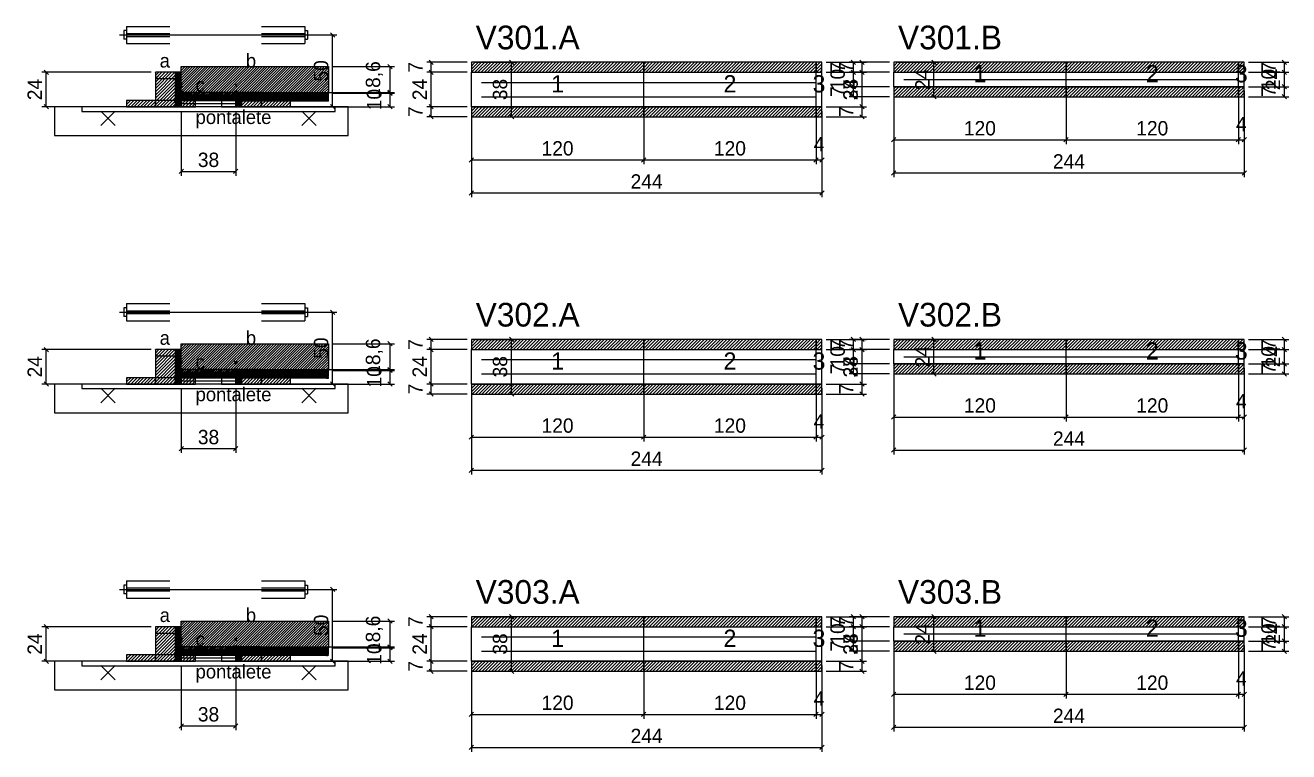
# Model space of a CAD drawing. Extents: x -10500 to 3070, y -6649 to 1250.
# Drawn here: x -69 to 811, y -5298 to -4792 of the extents above; entities that cross this region are included whole.
import ezdxf
from ezdxf.enums import TextEntityAlignment as Align

# ---------------------------------------------------------------- set-up
doc = ezdxf.new("R2010")
doc.units = 0
for name, color, linetype in [('5', 5, 'Continuous'), ('barrote', 126, 'Continuous'), ('CONCRETO', 251, 'Continuous'), ('COTA', 241, 'Continuous'), ('detalhes', 7, 'Continuous'), ('ESTRUTURACAO', 7, 'Continuous'), ('Hachura', 251, 'Continuous'), ('Madeira', 126, 'Continuous'), ('NOMENCLATURA', 7, 'Continuous'), ('Painéis', 200, 'Continuous'), ('presilha', 224, 'Continuous'), ('SARR_2.2x7', 40, 'Continuous'), ('SCO-___-LAJ', 224, 'Continuous'), ('TENSOR', 224, 'Continuous')]:
    doc.layers.add(name, color=color, linetype=linetype)
doc.dimstyles.new('PAINEL', dxfattribs={"dimtxt": 10, "dimasz": 3, "dimexe": 3, "dimexo": 3, "dimgap": 3, "dimtad": 1, "dimblk": 'OBLIQUE', "dimblk1": 'OBLIQUE', "dimcen": 2.5, "dimclrd": 4, "dimclre": 4, "dimclrt": 240, "dimazin": 3, "dimtfac": 1, "dimtmove": 0, "dimatfit": 3})

# ---------------------------------------------------------------- blocks, each defined once
blk = doc.blocks.new('PAR_ESQ')
for p, q in [((-1, -1), (1, 1)), ((-1, 1), (1, -1))]:
    blk.add_line(p, q)
blk = doc.blocks.new('PAR_FUNDO_ESQ')
for p, q in [((-1, -1), (1, 1)), ((-1, 1), (1, -1))]:
    blk.add_line(p, q)
blk = doc.blocks.new('PAR_FUNDO_DIR')
for p, q in [((-1, -1), (1, 1)), ((-1, 1), (1, -1))]:
    blk.add_line(p, q)
blk = doc.blocks.new('par_int_esq')
for p, q in [((-1, -1), (1, 1)), ((-1, 1), (1, -1))]:
    blk.add_line(p, q)
blk = doc.blocks.new('par_int_dir')
for p, q in [((-1, -1), (1, 1)), ((-1, 1), (1, -1))]:
    blk.add_line(p, q)
blk = doc.blocks.new('_OBLIQUE')
at = {"color": 0, "linetype": 'BYBLOCK'}
blk.add_line((-0.5, -0.5), (0.5, 0.5), dxfattribs=at)

msp = doc.modelspace()

# ---------------------------------------------------------------- hatches: boundary and pattern name
at = {"layer": 'COTA'}
h = msp.add_hatch(dxfattribs=at)
h.set_pattern_fill('ANSI31', scale=0.5)
h.paths.add_polyline_path([(242, -4825), (362, -4825), (362, -4818), (242, -4818)])
h = msp.add_hatch(dxfattribs=at)
h.set_pattern_fill('ANSI31', scale=0.5)
h.paths.add_polyline_path([(362, -4825), (482, -4825), (482, -4818), (362, -4818)])
h = msp.add_hatch(dxfattribs=at)
h.set_pattern_fill('ANSI31', scale=0.5)
h.paths.add_polyline_path([(482, -4825), (486, -4825), (486, -4818), (482, -4818)])
h = msp.add_hatch(dxfattribs=at)
h.set_pattern_fill('ANSI31', scale=0.5)
h.paths.add_polyline_path([(536, -4825), (656, -4825), (656, -4818), (536, -4818)])
h = msp.add_hatch(dxfattribs=at)
h.set_pattern_fill('ANSI31', scale=0.5)
h.paths.add_polyline_path([(656, -4825), (776, -4825), (776, -4818), (656, -4818)])
h = msp.add_hatch(dxfattribs=at)
h.set_pattern_fill('ANSI31', scale=0.5)
h.paths.add_polyline_path([(776, -4825), (780, -4825), (780, -4818), (776, -4818)])
h = msp.add_hatch(dxfattribs=at)
h.set_pattern_fill('ANSI31', scale=0.4)
h.paths.add_polyline_path([(40, -4841), (40, -4821), (142.43, -4821), (142.43, -4839.6), (78, -4839.6), (78, -4841)])
h = msp.add_hatch(dxfattribs=at)
h.set_pattern_fill('ANSI31', scale=0.5)
h.paths.add_polyline_path([(536, -4842), (656, -4842), (656, -4835), (536, -4835)])
h = msp.add_hatch(dxfattribs=at)
h.set_pattern_fill('ANSI31', scale=0.5)
h.paths.add_polyline_path([(656, -4842), (776, -4842), (776, -4835), (656, -4835)])
h = msp.add_hatch(dxfattribs=at)
h.set_pattern_fill('ANSI31', scale=0.5)
h.paths.add_polyline_path([(776, -4842), (780, -4842), (780, -4835), (776, -4835)])
h = msp.add_hatch(dxfattribs=at)
h.set_pattern_fill('ANSI31', scale=0.5)
h.paths.add_polyline_path([(242, -4856), (362, -4856), (362, -4849), (242, -4849)])
h = msp.add_hatch(dxfattribs=at)
h.set_pattern_fill('ANSI31', scale=0.5)
h.paths.add_polyline_path([(362, -4856), (482, -4856), (482, -4849), (362, -4849)])
h = msp.add_hatch(dxfattribs=at)
h.set_pattern_fill('ANSI31', scale=0.5)
h.paths.add_polyline_path([(482, -4856), (486, -4856), (486, -4849), (482, -4849)])
h = msp.add_hatch(dxfattribs=at)
h.set_pattern_fill('ANSI31', scale=0.5)
h.paths.add_polyline_path([(242, -5018), (362, -5018), (362, -5011), (242, -5011)])
h = msp.add_hatch(dxfattribs=at)
h.set_pattern_fill('ANSI31', scale=0.5)
h.paths.add_polyline_path([(362, -5018), (482, -5018), (482, -5011), (362, -5011)])
h = msp.add_hatch(dxfattribs=at)
h.set_pattern_fill('ANSI31', scale=0.5)
h.paths.add_polyline_path([(482, -5018), (486, -5018), (486, -5011), (482, -5011)])
h = msp.add_hatch(dxfattribs=at)
h.set_pattern_fill('ANSI31', scale=0.5)
h.paths.add_polyline_path([(536, -5018), (656, -5018), (656, -5011), (536, -5011)])
h = msp.add_hatch(dxfattribs=at)
h.set_pattern_fill('ANSI31', scale=0.5)
h.paths.add_polyline_path([(656, -5018), (776, -5018), (776, -5011), (656, -5011)])
h = msp.add_hatch(dxfattribs=at)
h.set_pattern_fill('ANSI31', scale=0.5)
h.paths.add_polyline_path([(776, -5018), (780, -5018), (780, -5011), (776, -5011)])
h = msp.add_hatch(dxfattribs=at)
h.set_pattern_fill('ANSI31', scale=0.4)
h.paths.add_polyline_path([(40, -5034), (40, -5014), (142.43, -5014), (142.43, -5032.6), (78, -5032.6), (78, -5034)])
h = msp.add_hatch(dxfattribs=at)
h.set_pattern_fill('ANSI31', scale=0.5)
h.paths.add_polyline_path([(536, -5035), (656, -5035), (656, -5028), (536, -5028)])
h = msp.add_hatch(dxfattribs=at)
h.set_pattern_fill('ANSI31', scale=0.5)
h.paths.add_polyline_path([(656, -5035), (776, -5035), (776, -5028), (656, -5028)])
h = msp.add_hatch(dxfattribs=at)
h.set_pattern_fill('ANSI31', scale=0.5)
h.paths.add_polyline_path([(776, -5035), (780, -5035), (780, -5028), (776, -5028)])
h = msp.add_hatch(dxfattribs=at)
h.set_pattern_fill('ANSI31', scale=0.5)
h.paths.add_polyline_path([(242, -5049), (362, -5049), (362, -5042), (242, -5042)])
h = msp.add_hatch(dxfattribs=at)
h.set_pattern_fill('ANSI31', scale=0.5)
h.paths.add_polyline_path([(362, -5049), (482, -5049), (482, -5042), (362, -5042)])
h = msp.add_hatch(dxfattribs=at)
h.set_pattern_fill('ANSI31', scale=0.5)
h.paths.add_polyline_path([(482, -5049), (486, -5049), (486, -5042), (482, -5042)])
h = msp.add_hatch(dxfattribs=at)
h.set_pattern_fill('ANSI31', scale=0.4)
h.paths.add_polyline_path([(40, -5227), (40, -5207), (142.43, -5207), (142.43, -5225.6), (78, -5225.6), (78, -5227)])
h = msp.add_hatch(dxfattribs=at)
h.set_pattern_fill('ANSI31', scale=0.5)
h.paths.add_polyline_path([(242, -5211), (362, -5211), (362, -5204), (242, -5204)])
h = msp.add_hatch(dxfattribs=at)
h.set_pattern_fill('ANSI31', scale=0.5)
h.paths.add_polyline_path([(362, -5211), (482, -5211), (482, -5204), (362, -5204)])
h = msp.add_hatch(dxfattribs=at)
h.set_pattern_fill('ANSI31', scale=0.5)
h.paths.add_polyline_path([(482, -5211), (486, -5211), (486, -5204), (482, -5204)])
h = msp.add_hatch(dxfattribs=at)
h.set_pattern_fill('ANSI31', scale=0.5)
h.paths.add_polyline_path([(536, -5211), (656, -5211), (656, -5204), (536, -5204)])
h = msp.add_hatch(dxfattribs=at)
h.set_pattern_fill('ANSI31', scale=0.5)
h.paths.add_polyline_path([(656, -5211), (776, -5211), (776, -5204), (656, -5204)])
h = msp.add_hatch(dxfattribs=at)
h.set_pattern_fill('ANSI31', scale=0.5)
h.paths.add_polyline_path([(776, -5211), (780, -5211), (780, -5204), (776, -5204)])
h = msp.add_hatch(dxfattribs=at)
h.set_pattern_fill('ANSI31', scale=0.5)
h.paths.add_polyline_path([(536, -5228), (656, -5228), (656, -5221), (536, -5221)])
h = msp.add_hatch(dxfattribs=at)
h.set_pattern_fill('ANSI31', scale=0.5)
h.paths.add_polyline_path([(656, -5228), (776, -5228), (776, -5221), (656, -5221)])
h = msp.add_hatch(dxfattribs=at)
h.set_pattern_fill('ANSI31', scale=0.5)
h.paths.add_polyline_path([(776, -5228), (780, -5228), (780, -5221), (776, -5221)])
h = msp.add_hatch(dxfattribs=at)
h.set_pattern_fill('ANSI31', scale=0.5)
h.paths.add_polyline_path([(242, -5242), (362, -5242), (362, -5235), (242, -5235)])
h = msp.add_hatch(dxfattribs=at)
h.set_pattern_fill('ANSI31', scale=0.5)
h.paths.add_polyline_path([(362, -5242), (482, -5242), (482, -5235), (362, -5235)])
h = msp.add_hatch(dxfattribs=at)
h.set_pattern_fill('ANSI31', scale=0.5)
h.paths.add_polyline_path([(482, -5242), (486, -5242), (486, -5235), (482, -5235)])
at = {"layer": 'Hachura'}
h = msp.add_hatch(dxfattribs=at)
h.set_pattern_fill('ANSI31', scale=0.5)
h.paths.add_polyline_path([(22, -4849), (36, -4849), (36, -4825), (22, -4825)])
h = msp.add_hatch(dxfattribs=at)
h.set_pattern_fill('ANSI31', scale=0.5)
h.paths.add_polyline_path([(22, -4829.4), (36, -4829.4), (36, -4825), (22, -4825)])
h = msp.add_hatch(dxfattribs=at)
h.set_pattern_fill('SOLID')
h.paths.add_polyline_path([(36, -4849), (40, -4849), (40, -4825), (36, -4825)])
h = msp.add_hatch(dxfattribs=at)
h.set_pattern_fill('ANSI31', scale=0.5)
h.paths.add_polyline_path([(2, -4849), (22, -4849), (22, -4844.6), (2, -4844.6)])
h = msp.add_hatch(dxfattribs=at)
h.set_pattern_fill('SOLID')
h.paths.add_polyline_path([(40, -4844.6), (78, -4844.6), (78, -4841), (40, -4841)])
h = msp.add_hatch(dxfattribs=at)
h.set_pattern_fill('ANSI31', scale=0.5)
h.paths.add_polyline_path([(40, -4849), (50, -4849), (50, -4844.6), (40, -4844.6)])
h = msp.add_hatch(dxfattribs=at)
h.set_pattern_fill('SOLID')
h.paths.add_polyline_path([(78, -4849), (82, -4849), (82, -4839), (78, -4839)])
h = msp.add_hatch(dxfattribs=at)
h.set_pattern_fill('SOLID')
h.paths.add_polyline_path([(78, -4839), (142.43, -4839), (142.43, -4845), (78, -4845)])
h = msp.add_hatch(dxfattribs=at)
h.set_pattern_fill('ANSI31', scale=0.5)
h.paths.add_polyline_path([(82, -4849), (96, -4849), (96, -4839), (82, -4839)])
h = msp.add_hatch(dxfattribs=at)
h.set_pattern_fill('ANSI31', scale=0.5)
h.paths.add_polyline_path([(82, -4843.4), (96, -4843.4), (96, -4839), (82, -4839)])
h = msp.add_hatch(dxfattribs=at)
h.set_pattern_fill('ANSI31', scale=0.5)
h.paths.add_polyline_path([(96, -4849), (116, -4849), (116, -4844.6), (96, -4844.6)])
h = msp.add_hatch(dxfattribs=at)
h.set_pattern_fill('ANSI31', scale=0.5)
h.paths.add_polyline_path([(22, -5042), (36, -5042), (36, -5018), (22, -5018)])
h = msp.add_hatch(dxfattribs=at)
h.set_pattern_fill('ANSI31', scale=0.5)
h.paths.add_polyline_path([(22, -5022.4), (36, -5022.4), (36, -5018), (22, -5018)])
h = msp.add_hatch(dxfattribs=at)
h.set_pattern_fill('SOLID')
h.paths.add_polyline_path([(36, -5042), (40, -5042), (40, -5018), (36, -5018)])
h = msp.add_hatch(dxfattribs=at)
h.set_pattern_fill('ANSI31', scale=0.5)
h.paths.add_polyline_path([(2, -5042), (22, -5042), (22, -5037.6), (2, -5037.6)])
h = msp.add_hatch(dxfattribs=at)
h.set_pattern_fill('SOLID')
h.paths.add_polyline_path([(40, -5037.6), (78, -5037.6), (78, -5034), (40, -5034)])
h = msp.add_hatch(dxfattribs=at)
h.set_pattern_fill('ANSI31', scale=0.5)
h.paths.add_polyline_path([(40, -5042), (50, -5042), (50, -5037.6), (40, -5037.6)])
h = msp.add_hatch(dxfattribs=at)
h.set_pattern_fill('SOLID')
h.paths.add_polyline_path([(78, -5042), (82, -5042), (82, -5032), (78, -5032)])
h = msp.add_hatch(dxfattribs=at)
h.set_pattern_fill('SOLID')
h.paths.add_polyline_path([(78, -5032), (142.43, -5032), (142.43, -5038), (78, -5038)])
h = msp.add_hatch(dxfattribs=at)
h.set_pattern_fill('ANSI31', scale=0.5)
h.paths.add_polyline_path([(82, -5042), (96, -5042), (96, -5032), (82, -5032)])
h = msp.add_hatch(dxfattribs=at)
h.set_pattern_fill('ANSI31', scale=0.5)
h.paths.add_polyline_path([(82, -5036.4), (96, -5036.4), (96, -5032), (82, -5032)])
h = msp.add_hatch(dxfattribs=at)
h.set_pattern_fill('ANSI31', scale=0.5)
h.paths.add_polyline_path([(96, -5042), (116, -5042), (116, -5037.6), (96, -5037.6)])
h = msp.add_hatch(dxfattribs=at)
h.set_pattern_fill('ANSI31', scale=0.5)
h.paths.add_polyline_path([(22, -5235), (36, -5235), (36, -5211), (22, -5211)])
h = msp.add_hatch(dxfattribs=at)
h.set_pattern_fill('ANSI31', scale=0.5)
h.paths.add_polyline_path([(22, -5215.4), (36, -5215.4), (36, -5211), (22, -5211)])
h = msp.add_hatch(dxfattribs=at)
h.set_pattern_fill('SOLID')
h.paths.add_polyline_path([(36, -5235), (40, -5235), (40, -5211), (36, -5211)])
h = msp.add_hatch(dxfattribs=at)
h.set_pattern_fill('ANSI31', scale=0.5)
h.paths.add_polyline_path([(2, -5235), (22, -5235), (22, -5230.6), (2, -5230.6)])
h = msp.add_hatch(dxfattribs=at)
h.set_pattern_fill('SOLID')
h.paths.add_polyline_path([(40, -5230.6), (78, -5230.6), (78, -5227), (40, -5227)])
h = msp.add_hatch(dxfattribs=at)
h.set_pattern_fill('ANSI31', scale=0.5)
h.paths.add_polyline_path([(40, -5235), (50, -5235), (50, -5230.6), (40, -5230.6)])
h = msp.add_hatch(dxfattribs=at)
h.set_pattern_fill('SOLID')
h.paths.add_polyline_path([(78, -5235), (82, -5235), (82, -5225), (78, -5225)])
h = msp.add_hatch(dxfattribs=at)
h.set_pattern_fill('SOLID')
h.paths.add_polyline_path([(78, -5225), (142.43, -5225), (142.43, -5231), (78, -5231)])
h = msp.add_hatch(dxfattribs=at)
h.set_pattern_fill('ANSI31', scale=0.5)
h.paths.add_polyline_path([(82, -5235), (96, -5235), (96, -5225), (82, -5225)])
h = msp.add_hatch(dxfattribs=at)
h.set_pattern_fill('ANSI31', scale=0.5)
h.paths.add_polyline_path([(82, -5229.4), (96, -5229.4), (96, -5225), (82, -5225)])
h = msp.add_hatch(dxfattribs=at)
h.set_pattern_fill('ANSI31', scale=0.5)
h.paths.add_polyline_path([(96, -5235), (116, -5235), (116, -5230.6), (96, -5230.6)])
at = {"layer": 'HACHURACONCRETO'}
h = msp.add_hatch(dxfattribs=at)
h.set_pattern_fill('ANSI31', scale=0.3)
h.paths.add_polyline_path([(40, -4844.6), (78, -4844.6), (78, -4839), (40, -4839)])
h = msp.add_hatch(dxfattribs=at)
h.set_pattern_fill('ANSI31', scale=0.3)
h.paths.add_polyline_path([(40, -5037.6), (78, -5037.6), (78, -5032), (40, -5032)])
h = msp.add_hatch(dxfattribs=at)
h.set_pattern_fill('ANSI31', scale=0.3)
h.paths.add_polyline_path([(40, -5230.6), (78, -5230.6), (78, -5225), (40, -5225)])

# ---------------------------------------------------------------- linework, layer by layer
for p, q in [((2, -4793), (32, -4793)), ((2, -4793), (2, -4805)), ((96, -4793), (126, -4793)), ((126, -4793), (126, -4805)), ((0, -4796), (0, -4802)), ((2, -4796), (0, -4796)), ((2, -4802), (0, -4802)), ((2, -4798), (32, -4798)), ((2, -4800), (32, -4800)), ((96, -4798), (126, -4798)), ((96, -4800), (126, -4800)), ((126, -4796), (128, -4796)), ((126, -4802), (128, -4802)), ((128, -4796), (128, -4802)), ((2, -4805), (32, -4805)), ((96, -4805), (126, -4805)), ((2, -4986), (32, -4986)), ((2, -4986), (2, -4998)), ((96, -4986), (126, -4986)), ((126, -4986), (126, -4998)), ((0, -4989), (0, -4995)), ((2, -4989), (0, -4989)), ((2, -4995), (0, -4995)), ((2, -4991), (32, -4991)), ((2, -4993), (32, -4993)), ((96, -4991), (126, -4991)), ((96, -4993), (126, -4993)), ((126, -4989), (128, -4989)), ((126, -4995), (128, -4995)), ((128, -4989), (128, -4995)), ((2, -4998), (32, -4998)), ((96, -4998), (126, -4998)), ((2, -5179), (32, -5179)), ((2, -5179), (2, -5191)), ((96, -5179), (126, -5179)), ((126, -5179), (126, -5191)), ((0, -5182), (0, -5188)), ((2, -5182), (0, -5182)), ((2, -5188), (0, -5188)), ((2, -5184), (32, -5184)), ((2, -5186), (32, -5186)), ((96, -5184), (126, -5184)), ((96, -5186), (126, -5186)), ((126, -5182), (128, -5182)), ((126, -5188), (128, -5188)), ((128, -5182), (128, -5188)), ((2, -5191), (32, -5191)), ((96, -5191), (126, -5191))]:
    msp.add_line(p, q)
at = {"layer": 'BARRA_ANCORAGEM'}
for p, q in [((40, -4841.3), (78, -4841.3)), ((40, -4843.3), (40, -4841.3)), ((40, -4843.3), (78, -4843.3)), ((40, -4844.7), (78, -4844.7)), ((40, -4846.7), (40, -4844.7)), ((78, -4843.3), (78, -4841.3)), ((78, -4846.7), (78, -4844.7)), ((40, -4846.7), (78, -4846.7)), ((40, -5034.3), (78, -5034.3)), ((40, -5036.3), (40, -5034.3)), ((40, -5036.3), (78, -5036.3)), ((40, -5037.7), (78, -5037.7)), ((40, -5039.7), (40, -5037.7)), ((40, -5039.7), (78, -5039.7)), ((78, -5036.3), (78, -5034.3)), ((78, -5039.7), (78, -5037.7)), ((40, -5227.3), (78, -5227.3)), ((40, -5229.3), (40, -5227.3)), ((40, -5229.3), (78, -5229.3)), ((40, -5230.7), (78, -5230.7)), ((40, -5232.7), (40, -5230.7)), ((40, -5232.7), (78, -5232.7)), ((78, -5229.3), (78, -5227.3)), ((78, -5232.7), (78, -5230.7))]:
    msp.add_line(p, q, dxfattribs=at)
at = {"layer": 'barrote'}
for points in [[(-48.215, -4869), (156.215, -4869), (156.215, -4849), (-48.215, -4849)], [(-48.215, -5062), (156.215, -5062), (156.215, -5042), (-48.215, -5042)], [(-48.215, -5255), (156.215, -5255), (156.215, -5235), (-48.215, -5235)]]:
    msp.add_lwpolyline(points, close=True, dxfattribs=at)
at = {"layer": 'CONCRETO'}
for points in [[(40, -4841), (40, -4821), (142.43, -4821), (142.43, -4839.6), (78, -4839.6), (78, -4841)], [(40, -5034), (40, -5014), (142.43, -5014), (142.43, -5032.6), (78, -5032.6), (78, -5034)], [(40, -5227), (40, -5207), (142.43, -5207), (142.43, -5225.6), (78, -5225.6), (78, -5227)]]:
    msp.add_lwpolyline(points, close=True, dxfattribs=at)
at = {"layer": 'HACHURACONCRETO'}
for points in [[(40, -4844.6), (78, -4844.6), (78, -4839), (40, -4839)], [(40, -5037.6), (78, -5037.6), (78, -5032), (40, -5032)], [(40, -5230.6), (78, -5230.6), (78, -5225), (40, -5225)]]:
    msp.add_lwpolyline(points, close=True, dxfattribs=at)
at = {"layer": 'Madeira'}
for points in [[(22, -4849), (36, -4849), (36, -4825), (22, -4825)], [(22, -4829.4), (36, -4829.4), (36, -4825), (22, -4825)], [(2, -4849), (22, -4849), (22, -4844.6), (2, -4844.6)], [(22, -4849), (36, -4849), (36, -4844.6), (22, -4844.6)], [(40, -4849), (50, -4849), (50, -4844.6), (40, -4844.6)], [(68, -4849), (78, -4849), (78, -4844.6), (68, -4844.6)], [(82, -4849), (96, -4849), (96, -4839), (82, -4839)], [(82, -4843.4), (96, -4843.4), (96, -4839), (82, -4839)], [(96, -4849), (116, -4849), (116, -4844.6), (96, -4844.6)], [(22, -5042), (36, -5042), (36, -5018), (22, -5018)], [(22, -5022.4), (36, -5022.4), (36, -5018), (22, -5018)], [(2, -5042), (22, -5042), (22, -5037.6), (2, -5037.6)], [(22, -5042), (36, -5042), (36, -5037.6), (22, -5037.6)], [(40, -5042), (50, -5042), (50, -5037.6), (40, -5037.6)], [(68, -5042), (78, -5042), (78, -5037.6), (68, -5037.6)], [(82, -5042), (96, -5042), (96, -5032), (82, -5032)], [(82, -5036.4), (96, -5036.4), (96, -5032), (82, -5032)], [(96, -5042), (116, -5042), (116, -5037.6), (96, -5037.6)], [(22, -5235), (36, -5235), (36, -5211), (22, -5211)], [(22, -5215.4), (36, -5215.4), (36, -5211), (22, -5211)], [(2, -5235), (22, -5235), (22, -5230.6), (2, -5230.6)], [(22, -5235), (36, -5235), (36, -5230.6), (22, -5230.6)], [(40, -5235), (50, -5235), (50, -5230.6), (40, -5230.6)], [(68, -5235), (78, -5235), (78, -5230.6), (68, -5230.6)], [(82, -5235), (96, -5235), (96, -5225), (82, -5225)], [(82, -5229.4), (96, -5229.4), (96, -5225), (82, -5225)], [(96, -5235), (116, -5235), (116, -5230.6), (96, -5230.6)]]:
    msp.add_lwpolyline(points, close=True, dxfattribs=at)
at = {"layer": 'Painéis'}
for p, q in [((242, -4825), (362, -4825)), ((242, -4849), (242, -4825)), ((362, -4849), (362, -4825)), ((362, -4849), (362, -4825)), ((362, -4825), (482, -4825)), ((362, -4849), (362, -4825)), ((482, -4849), (482, -4825)), ((482, -4849), (482, -4825)), ((482, -4825), (486, -4825)), ((482, -4849), (482, -4825)), ((486, -4849), (486, -4825)), ((536, -4825), (656, -4825)), ((536, -4835), (536, -4825)), ((656, -4835), (656, -4825)), ((656, -4835), (656, -4825)), ((656, -4825), (776, -4825)), ((656, -4835), (656, -4825)), ((776, -4835), (776, -4825)), ((776, -4835), (776, -4825)), ((776, -4825), (780, -4825)), ((776, -4835), (776, -4825)), ((780, -4835), (780, -4825)), ((536, -4835), (656, -4835)), ((656, -4835), (776, -4835)), ((776, -4835), (780, -4835)), ((242, -4849), (362, -4849)), ((362, -4849), (482, -4849)), ((482, -4849), (486, -4849)), ((242, -5018), (362, -5018)), ((242, -5042), (242, -5018)), ((362, -5042), (362, -5018)), ((362, -5042), (362, -5018)), ((362, -5018), (482, -5018)), ((362, -5042), (362, -5018)), ((482, -5042), (482, -5018)), ((482, -5042), (482, -5018)), ((482, -5018), (486, -5018)), ((482, -5042), (482, -5018)), ((486, -5042), (486, -5018)), ((536, -5018), (656, -5018)), ((536, -5028), (536, -5018)), ((656, -5028), (656, -5018)), ((656, -5028), (656, -5018)), ((656, -5018), (776, -5018)), ((656, -5028), (656, -5018)), ((776, -5028), (776, -5018)), ((776, -5028), (776, -5018)), ((776, -5018), (780, -5018)), ((776, -5028), (776, -5018)), ((780, -5028), (780, -5018)), ((536, -5028), (656, -5028)), ((656, -5028), (776, -5028)), ((776, -5028), (780, -5028)), ((242, -5042), (362, -5042)), ((362, -5042), (482, -5042)), ((482, -5042), (486, -5042)), ((242, -5211), (362, -5211)), ((242, -5235), (242, -5211)), ((362, -5235), (362, -5211)), ((362, -5235), (362, -5211)), ((362, -5211), (482, -5211)), ((362, -5235), (362, -5211)), ((482, -5235), (482, -5211)), ((482, -5235), (482, -5211)), ((482, -5211), (486, -5211)), ((482, -5235), (482, -5211)), ((486, -5235), (486, -5211)), ((536, -5211), (656, -5211)), ((536, -5221), (536, -5211)), ((656, -5221), (656, -5211)), ((656, -5221), (656, -5211)), ((656, -5211), (776, -5211)), ((656, -5221), (656, -5211)), ((776, -5221), (776, -5211)), ((776, -5221), (776, -5211)), ((776, -5211), (780, -5211)), ((776, -5221), (776, -5211)), ((780, -5221), (780, -5211)), ((536, -5221), (656, -5221)), ((656, -5221), (776, -5221)), ((776, -5221), (780, -5221)), ((242, -5235), (362, -5235)), ((362, -5235), (482, -5235)), ((482, -5235), (486, -5235))]:
    msp.add_line(p, q, dxfattribs=at)
for points in [[(36, -4849), (40, -4849), (40, -4825), (36, -4825)], [(40, -4844.6), (78, -4844.6), (78, -4841), (40, -4841)], [(78, -4849), (82, -4849), (82, -4839), (78, -4839)], [(78, -4839), (142.43, -4839), (142.43, -4839.6), (78, -4839.6)], [(36, -5042), (40, -5042), (40, -5018), (36, -5018)], [(40, -5037.6), (78, -5037.6), (78, -5034), (40, -5034)], [(78, -5042), (82, -5042), (82, -5032), (78, -5032)], [(78, -5032), (142.43, -5032), (142.43, -5032.6), (78, -5032.6)], [(36, -5235), (40, -5235), (40, -5211), (36, -5211)], [(40, -5230.6), (78, -5230.6), (78, -5227), (40, -5227)], [(78, -5235), (82, -5235), (82, -5225), (78, -5225)], [(78, -5225), (142.43, -5225), (142.43, -5225.6), (78, -5225.6)]]:
    msp.add_lwpolyline(points, close=True, dxfattribs=at)
at = {"layer": 'presilha'}
for p, q in [((-16, -4862), (-6, -4852)), ((-16, -4852), (-6, -4862)), ((124, -4862), (134, -4852)), ((124, -4852), (134, -4862)), ((-16, -5055), (-6, -5045)), ((-16, -5045), (-6, -5055)), ((124, -5055), (134, -5045)), ((124, -5045), (134, -5055)), ((-16, -5248), (-6, -5238)), ((-16, -5238), (-6, -5248)), ((124, -5248), (134, -5238)), ((124, -5238), (134, -5248))]:
    msp.add_line(p, q, dxfattribs=at)
at = {"layer": 'SARR_2.2x7'}
for points in [[(249, -4832), (362, -4832)], [(249, -4832), (362, -4832)], [(362, -4832), (482, -4832)], [(362, -4832), (482, -4832)], [(543, -4830), (656, -4830)], [(543, -4830), (656, -4830)], [(656, -4830), (776, -4830)], [(656, -4830), (776, -4830)], [(249, -4842), (362, -4842)], [(249, -4842), (362, -4842)], [(362, -4842), (482, -4842)], [(362, -4842), (482, -4842)], [(249, -5025), (362, -5025)], [(249, -5025), (362, -5025)], [(362, -5025), (482, -5025)], [(362, -5025), (482, -5025)], [(543, -5023), (656, -5023)], [(543, -5023), (656, -5023)], [(656, -5023), (776, -5023)], [(656, -5023), (776, -5023)], [(249, -5035), (362, -5035)], [(249, -5035), (362, -5035)], [(362, -5035), (482, -5035)], [(362, -5035), (482, -5035)], [(249, -5218), (362, -5218)], [(249, -5218), (362, -5218)], [(362, -5218), (482, -5218)], [(362, -5218), (482, -5218)], [(543, -5216), (656, -5216)], [(543, -5216), (656, -5216)], [(656, -5216), (776, -5216)], [(656, -5216), (776, -5216)], [(249, -5228), (362, -5228)], [(249, -5228), (362, -5228)], [(362, -5228), (482, -5228)], [(362, -5228), (482, -5228)]]:
    msp.add_lwpolyline(points, dxfattribs=at)
at = {"layer": 'SARRAFO_2_2X7'}
for p, q in [((36, -4834.2), (36, -4829.8)), ((36, -4829.8), (40, -4829.8)), ((36, -4834.2), (40, -4834.2)), ((40, -4834.2), (40, -4829.8)), ((36, -4844.2), (36, -4839.8)), ((36, -4839.8), (40, -4839.8)), ((36, -4844.2), (40, -4844.2)), ((40, -4844.2), (40, -4839.8)), ((78, -4846.2), (78, -4841.8)), ((78, -4841.8), (82, -4841.8)), ((78, -4846.2), (82, -4846.2)), ((82, -4846.2), (82, -4841.8)), ((36, -5027.2), (36, -5022.8)), ((36, -5022.8), (40, -5022.8)), ((36, -5027.2), (40, -5027.2)), ((40, -5027.2), (40, -5022.8)), ((36, -5037.2), (36, -5032.8)), ((36, -5032.8), (40, -5032.8)), ((36, -5037.2), (40, -5037.2)), ((40, -5037.2), (40, -5032.8)), ((78, -5039.2), (78, -5034.8)), ((78, -5034.8), (82, -5034.8)), ((78, -5039.2), (82, -5039.2)), ((82, -5039.2), (82, -5034.8)), ((36, -5220.2), (36, -5215.8)), ((36, -5215.8), (40, -5215.8)), ((40, -5220.2), (40, -5215.8)), ((36, -5220.2), (40, -5220.2)), ((36, -5230.2), (36, -5225.8)), ((36, -5225.8), (40, -5225.8)), ((36, -5230.2), (40, -5230.2)), ((40, -5230.2), (40, -5225.8)), ((78, -5232.2), (78, -5227.8)), ((78, -5227.8), (82, -5227.8)), ((78, -5232.2), (82, -5232.2)), ((82, -5232.2), (82, -5227.8))]:
    msp.add_line(p, q, dxfattribs=at)
at = {"layer": 'SCO-___-LAJ'}
for points in [[(242, -4825), (362, -4825), (362, -4818), (242, -4818)], [(362, -4825), (482, -4825), (482, -4818), (362, -4818)], [(482, -4825), (486, -4825), (486, -4818), (482, -4818)], [(536, -4825), (656, -4825), (656, -4818), (536, -4818)], [(656, -4825), (776, -4825), (776, -4818), (656, -4818)], [(776, -4825), (780, -4825), (780, -4818), (776, -4818)], [(536, -4842), (656, -4842), (656, -4835), (536, -4835)], [(656, -4842), (776, -4842), (776, -4835), (656, -4835)], [(776, -4842), (780, -4842), (780, -4835), (776, -4835)], [(-29.215, -4852.2), (147.215, -4852.2), (147.215, -4849), (-29.215, -4849)], [(242, -4856), (362, -4856), (362, -4849), (242, -4849)], [(362, -4856), (482, -4856), (482, -4849), (362, -4849)], [(482, -4856), (486, -4856), (486, -4849), (482, -4849)], [(242, -5018), (362, -5018), (362, -5011), (242, -5011)], [(362, -5018), (482, -5018), (482, -5011), (362, -5011)], [(482, -5018), (486, -5018), (486, -5011), (482, -5011)], [(536, -5018), (656, -5018), (656, -5011), (536, -5011)], [(656, -5018), (776, -5018), (776, -5011), (656, -5011)], [(776, -5018), (780, -5018), (780, -5011), (776, -5011)], [(536, -5035), (656, -5035), (656, -5028), (536, -5028)], [(656, -5035), (776, -5035), (776, -5028), (656, -5028)], [(776, -5035), (780, -5035), (780, -5028), (776, -5028)], [(-29.215, -5045.2), (147.215, -5045.2), (147.215, -5042), (-29.215, -5042)], [(242, -5049), (362, -5049), (362, -5042), (242, -5042)], [(362, -5049), (482, -5049), (482, -5042), (362, -5042)], [(482, -5049), (486, -5049), (486, -5042), (482, -5042)], [(242, -5211), (362, -5211), (362, -5204), (242, -5204)], [(362, -5211), (482, -5211), (482, -5204), (362, -5204)], [(482, -5211), (486, -5211), (486, -5204), (482, -5204)], [(536, -5211), (656, -5211), (656, -5204), (536, -5204)], [(656, -5211), (776, -5211), (776, -5204), (656, -5204)], [(776, -5211), (780, -5211), (780, -5204), (776, -5204)], [(536, -5228), (656, -5228), (656, -5221), (536, -5221)], [(656, -5228), (776, -5228), (776, -5221), (656, -5221)], [(776, -5228), (780, -5228), (780, -5221), (776, -5221)], [(-29.215, -5238.2), (147.215, -5238.2), (147.215, -5235), (-29.215, -5235)], [(242, -5242), (362, -5242), (362, -5235), (242, -5235)], [(362, -5242), (482, -5242), (482, -5235), (362, -5235)], [(482, -5242), (486, -5242), (486, -5235), (482, -5235)]]:
    msp.add_lwpolyline(points, close=True, dxfattribs=at)
at = {"layer": 'TENSOR'}
for p, q in [((-3, -4799), (140.43, -4799)), ((-3, -4992), (140.43, -4992)), ((-3, -5185), (140.43, -5185))]:
    msp.add_line(p, q, dxfattribs=at)

# ---------------------------------------------------------------- block references
at = {"layer": 'Painéis'}
for name, p in [('par_int_esq', (40, -4834)), ('par_int_dir', (78, -4834)), ('PAR_ESQ', (36, -4844)), ('PAR_FUNDO_ESQ', (40, -4839)), ('PAR_FUNDO_DIR', (78, -4839)), ('par_int_esq', (40, -5027)), ('PAR_FUNDO_ESQ', (40, -5032)), ('par_int_dir', (78, -5027)), ('PAR_FUNDO_DIR', (78, -5032)), ('PAR_ESQ', (36, -5037)), ('par_int_esq', (40, -5220)), ('PAR_FUNDO_ESQ', (40, -5225)), ('par_int_dir', (78, -5220)), ('PAR_FUNDO_DIR', (78, -5225)), ('PAR_ESQ', (36, -5230))]:
    msp.add_blockref(name, p, dxfattribs=at)

# ---------------------------------------------------------------- texts
at = {"layer": '5'}
for s, p in [('1', (596, -4826)), ('2', (716, -4826)), ('3', (778, -4826)), ('1', (302, -4833)), ('2', (422, -4833)), ('3', (484, -4833)), ('1', (596, -5019)), ('2', (716, -5019)), ('3', (778, -5019)), ('1', (302, -5026)), ('2', (422, -5026)), ('3', (484, -5026)), ('1', (596, -5212)), ('2', (716, -5212)), ('3', (778, -5212)), ('1', (302, -5219)), ('2', (422, -5219)), ('3', (484, -5219))]:
    msp.add_text(s, height=12, dxfattribs=at).set_placement(p, align=Align.MIDDLE_CENTER)
at = {"layer": 'detalhes'}
for s, p in [('a', (25, -4821.7)), ('b', (85, -4821.7)), ('c', (50, -4838.5)), ('b', (85, -5014.7)), ('a', (25, -5014.7)), ('c', (50, -5031.5)), ('b', (85, -5207.7)), ('a', (25, -5207.7)), ('c', (50, -5224.5))]:
    msp.add_text(s, height=9.6, dxfattribs=at).set_placement(p)
at = {"layer": 'ESTRUTURACAO'}
for p in [(50, -4861), (50, -5054), (50, -5247)]:
    msp.add_text('pontalete', height=9.6, dxfattribs=at).set_placement(p)
at = {"layer": 'NOMENCLATURA'}
for s, p in [('V301.A', (245, -4809)), ('V301.B', (539, -4809)), ('V302.A', (245, -5002)), ('V302.B', (539, -5002)), ('V303.A', (245, -5195)), ('V303.B', (539, -5195))]:
    msp.add_text(s, height=16.5, dxfattribs=at).set_placement(p)

# ---------------------------------------------------------------- dimensions: what is measured, and where the dimension line sits
at = {"layer": 'COTA'}
for base, p1, p2 in [((145.43, -4849), (96, -4849), (96, -4799)), ((185.43, -4839.6), (142.43, -4839.6), (142.43, -4821)), ((214, -4825), (242, -4825), (242, -4818)), ((270, -4856), (242, -4856), (242, -4818)), ((514, -4856), (486, -4856), (486, -4818)), ((514, -4825), (486, -4825), (486, -4818)), ((508, -4825), (536, -4825), (536, -4818)), ((564, -4842), (536, -4842), (536, -4818)), ((808, -4842), (780, -4842), (780, -4818)), ((808, -4825), (780, -4825), (780, -4818)), ((-54, -4849), (2, -4849), (22, -4825)), ((214, -4849), (242, -4849), (242, -4825)), ((514, -4849), (486, -4849), (486, -4825)), ((508, -4835), (536, -4835), (536, -4825)), ((808, -4835), (780, -4835), (780, -4825)), ((185.43, -4849), (96, -4849), (96, -4839)), ((508, -4842), (536, -4842), (536, -4835)), ((808, -4842), (780, -4842), (780, -4835)), ((214, -4856), (242, -4856), (242, -4849)), ((514, -4856), (486, -4856), (486, -4849)), ((145.43, -5042), (96, -5042), (96, -4992)), ((185.43, -5032.6), (142.43, -5032.6), (142.43, -5014)), ((214, -5018), (242, -5018), (242, -5011)), ((270, -5049), (242, -5049), (242, -5011)), ((514, -5049), (486, -5049), (486, -5011)), ((514, -5018), (486, -5018), (486, -5011)), ((508, -5018), (536, -5018), (536, -5011)), ((564, -5035), (536, -5035), (536, -5011)), ((808, -5035), (780, -5035), (780, -5011)), ((808, -5018), (780, -5018), (780, -5011)), ((-54, -5042), (2, -5042), (22, -5018)), ((214, -5042), (242, -5042), (242, -5018)), ((514, -5042), (486, -5042), (486, -5018)), ((508, -5028), (536, -5028), (536, -5018)), ((808, -5028), (780, -5028), (780, -5018)), ((185.43, -5042), (96, -5042), (96, -5032)), ((508, -5035), (536, -5035), (536, -5028)), ((808, -5035), (780, -5035), (780, -5028)), ((214, -5049), (242, -5049), (242, -5042)), ((514, -5049), (486, -5049), (486, -5042)), ((145.43, -5235), (96, -5235), (96, -5185)), ((185.43, -5225.6), (142.43, -5225.6), (142.43, -5207)), ((214, -5211), (242, -5211), (242, -5204)), ((270, -5242), (242, -5242), (242, -5204)), ((514, -5242), (486, -5242), (486, -5204)), ((514, -5211), (486, -5211), (486, -5204)), ((508, -5211), (536, -5211), (536, -5204)), ((564, -5228), (536, -5228), (536, -5204)), ((808, -5228), (780, -5228), (780, -5204)), ((808, -5211), (780, -5211), (780, -5204)), ((-54, -5235), (2, -5235), (22, -5211)), ((214, -5235), (242, -5235), (242, -5211)), ((514, -5235), (486, -5235), (486, -5211)), ((508, -5221), (536, -5221), (536, -5211)), ((808, -5221), (780, -5221), (780, -5211)), ((185.43, -5235), (96, -5235), (96, -5225)), ((508, -5228), (536, -5228), (536, -5221)), ((808, -5228), (780, -5228), (780, -5221)), ((214, -5242), (242, -5242), (242, -5235)), ((514, -5242), (486, -5242), (486, -5235))]:
    msp.add_linear_dim(base=base, p1=p1, p2=p2, angle=90, dimstyle='PAINEL', dxfattribs=at).render()
for base, p1, p2 in [((536, -4872), (536, -4835), (656, -4835)), ((536, -4895), (536, -4835), (780, -4835)), ((656, -4872), (656, -4835), (776, -4835)), ((776, -4872), (776, -4835), (780, -4835)), ((40, -4894), (40, -4849), (78, -4849)), ((242, -4886), (242, -4849), (362, -4849)), ((242, -4909), (242, -4849), (486, -4849)), ((362, -4886), (362, -4849), (482, -4849)), ((482, -4886), (482, -4849), (486, -4849)), ((536, -5065), (536, -5028), (656, -5028)), ((536, -5088), (536, -5028), (780, -5028)), ((656, -5065), (656, -5028), (776, -5028)), ((776, -5065), (776, -5028), (780, -5028)), ((40, -5087), (40, -5042), (78, -5042)), ((242, -5079), (242, -5042), (362, -5042)), ((242, -5102), (242, -5042), (486, -5042)), ((362, -5079), (362, -5042), (482, -5042)), ((482, -5079), (482, -5042), (486, -5042)), ((536, -5258), (536, -5221), (656, -5221)), ((536, -5281), (536, -5221), (780, -5221)), ((656, -5258), (656, -5221), (776, -5221)), ((776, -5258), (776, -5221), (780, -5221)), ((40, -5280), (40, -5235), (78, -5235)), ((242, -5272), (242, -5235), (362, -5235)), ((242, -5295), (242, -5235), (486, -5235)), ((362, -5272), (362, -5235), (482, -5235)), ((482, -5272), (482, -5235), (486, -5235))]:
    msp.add_linear_dim(base=base, p1=p1, p2=p2, dimstyle='PAINEL', dxfattribs=at).render()

doc.saveas('drawing.dxf')
